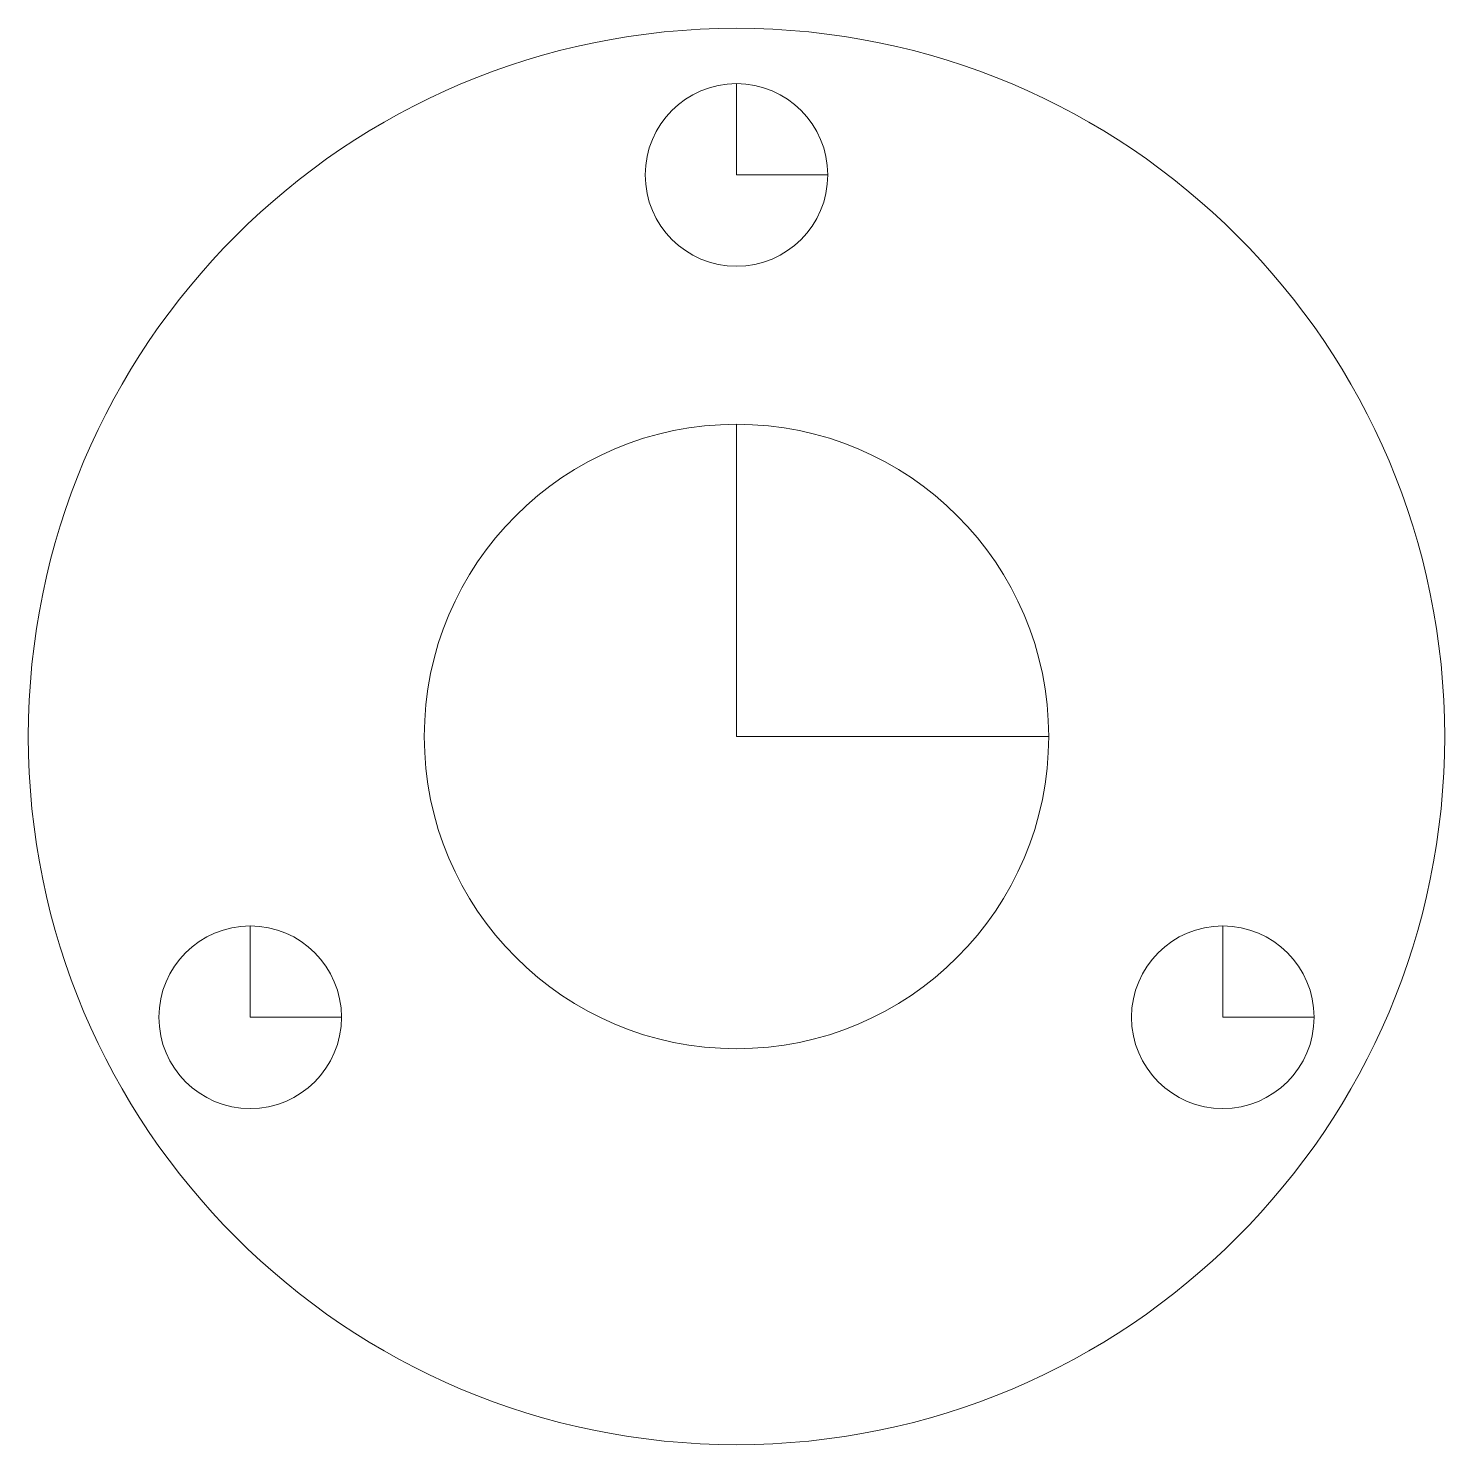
# Model space of a CAD drawing. Header units: inches. Extents: x -0.117 to 0.631, y -0.226 to 0.523.
import ezdxf

# ---------------------------------------------------------------- set-up
doc = ezdxf.new("R2010")
doc.units = ezdxf.units.IN
doc.layers.get('0').update_dxf_attribs({"linetype": 'CONTINUOUS', "lineweight": 0})

msp = doc.modelspace()

# ---------------------------------------------------------------- linework, layer by layer
for p, q in [((0.257, 0.44514), (0.257, 0.49339)), ((0.257, 0.44514), (0.30525, 0.44514)), ((0.257, 0.14838), (0.257, 0.31338)), ((0.257, 0.14838), (0.422, 0.14838)), ((0, 0), (0, 0.04825)), ((0.514, 0), (0.514, 0.04825)), ((0, 0), (0.04825, 0)), ((0.514, 0), (0.56225, 0))]:
    msp.add_line(p, q)
for centre, radius in [((0.257, 0.14838), 0.37425), ((0.257, 0.44514), 0.04825), ((0.257, 0.14838), 0.165), ((0, 0), 0.04825), ((0.514, 0), 0.04825)]:
    msp.add_circle(centre, radius)

doc.saveas('drawing.dxf')
